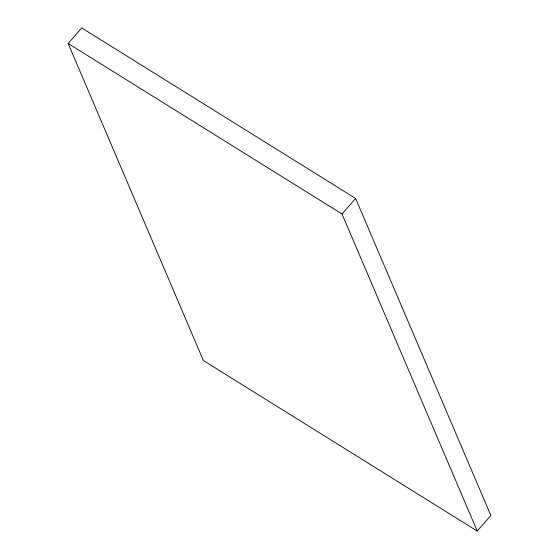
<?xml version="1.0" encoding="UTF-8"?>
<svg xmlns="http://www.w3.org/2000/svg" width="559" height="559" viewBox="0 0 559 559"><rect width="100%" height="100%" fill="white"/><g stroke="black" fill="none" stroke-linecap="round" stroke-linejoin="round"><path stroke-width="0.84" d="M68.135 43.476L81.754 27.95L355.622 198.459L490.865 515.524L477.246 531.05L203.378 360.541L68.135 43.476L342.003 213.985L477.246 531.05M342.003 213.985L355.622 198.459"/></g></svg>
